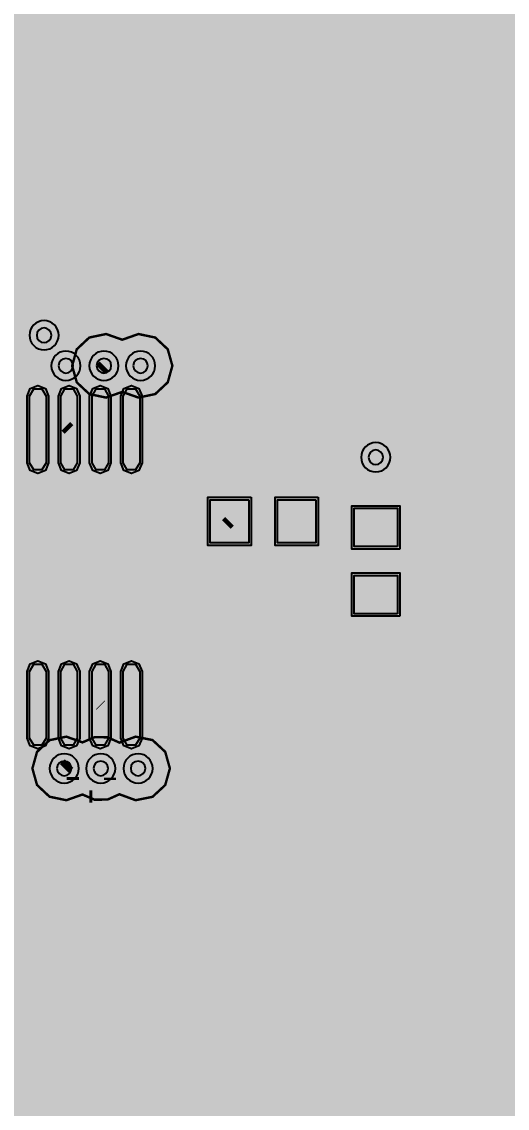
# Model space of a CAD drawing. Header units: millimetres. Extents: x -0.5 to 77.7, y -66.2 to -6.
# Drawn here: x 40.25 to 50.36, y -51.65 to -29.03 of the extents above; entities that cross this region are included whole.
import ezdxf

# ---------------------------------------------------------------- set-up
doc = ezdxf.new("R2010")
doc.units = ezdxf.units.MM
doc.header["$MEASUREMENT"] = 0
for name, color, linetype, true_color in [('Bottom-Layer', 7, 'Continuous', 0x0000ff), ('Document-Layer', 7, 'Continuous', 0xffffff), ('Hole-Layer', 7, 'Continuous', 0x222222), ('Inner1', 7, 'Continuous', 0x999966), ('Multi-Layer', 7, 'Continuous', 0xc0c0c0), ('Top-Layer', 7, 'Continuous', 0xff0000), ('Top-Paste-Mask-Layer', 7, 'Continuous', 0x808080), ('Top-Silkscreen-Layer', 7, 'Continuous', 0xffcc00), ('Top-Solder-Mask-Layer', 7, 'Continuous', 0x800080)]:
    doc.layers.add(name, color=color, linetype=linetype, true_color=true_color)

msp = doc.modelspace()

# ---------------------------------------------------------------- hatches: boundary and pattern name
at = {"layer": 'Inner1'}
for points in [[(77.23901447802896, -6.454152908305818), (77.23901447802896, -65.68199136398273), (-0.022860045720091406, -65.68199136398273), (-0.02286004572008509, -6.454152908305818)], [(41.298697025845215, -36.19507239014479), (41.39501235862513, -36.53925960497132), (41.655980507513696, -36.78346670446727), (42.005794979708334, -36.85675597531736), (42.34284104413325, -36.737838219560594), (42.67988710855817, -36.85675597531736), (43.02970158075281, -36.78346670446727), (43.29066972964137, -36.53925960497132), (43.386985062421296, -36.19507239014479), (43.29066972964138, -35.850885175318254), (43.029701580752814, -35.6066780758223), (42.67988710855818, -35.53338880497221), (42.34284104413326, -35.65230656072899), (42.00579497970834, -35.533388804972205), (41.6559805075137, -35.606678075822295), (41.39501235862514, -35.85088517531825)], [(41.51464972853964, -44.03432332476251), (41.17760366411473, -43.915405569005735), (40.82778919192008, -43.98869483985583), (40.566821043031524, -44.232901939351784), (40.4705057102516, -44.57708915417832), (40.566821043031524, -44.92127636900484), (40.82778919192008, -45.165483468500796), (41.17760366411473, -45.23877273935089), (41.51464972853964, -45.119854983594124), (41.76419019739429, -45.22707003957954), (42.03578221579006, -45.22525637757448), (42.2838685523572, -45.1147182238227), (42.621503814378244, -45.23829925907427), (42.974007883525296, -45.16751279378155), (43.23775963491766, -44.92316702223776), (43.33522733045467, -44.57708915417832), (43.23775963491766, -44.231011286118864), (42.974007883525296, -43.98666551457508), (42.621503814378244, -43.91587904928237), (42.2838685523572, -44.03946008453393), (42.03578221579006, -43.928921930782145), (41.76419019739429, -43.92710826877709)]]:
    msp.add_hatch(color=256, dxfattribs=at).paths.add_polyline_path(points)
at = {"layer": 'Top-Layer'}
for points in [[(40.41244602489206, -36.826073152146314), (40.4981965963932, -36.67754880552827), (40.669697739395495, -36.67754880552827), (40.75544831089663, -36.826073152146314), (40.75544831089663, -38.21456692913387), (40.669697739395495, -38.36309127575192), (40.4981965963932, -38.36309127575192), (40.41244602489206, -38.21456692913387)], [(41.06268732537467, -36.826073152146314), (41.148437896875805, -36.67754880552827), (41.31993903987809, -36.67754880552827), (41.40568961137923, -36.826073152146314), (41.40568961137923, -38.21456692913387), (41.31993903987809, -38.36309127575192), (41.148437896875805, -38.36309127575192), (41.06268732537467, -38.21456692913387)], [(41.71267462534925, -36.826073152146314), (41.79842519685039, -36.67754880552827), (41.96992633985268, -36.67754880552827), (42.055676911353814, -36.826073152146314), (42.055676911353814, -38.21456692913387), (41.96992633985268, -38.36309127575192), (41.79842519685039, -38.36309127575192), (41.71267462534925, -38.21456692913387)], [(42.36266192532386, -36.826073152146314), (42.448412496825, -36.67754880552827), (42.619913639827296, -36.67754880552827), (42.70566421132843, -36.826073152146314), (42.70566421132843, -38.21456692913387), (42.619913639827296, -38.36309127575192), (42.448412496825, -38.36309127575192), (42.36266192532386, -38.21456692913387)], [(44.97708915417832, -38.98205486410974), (44.97708915417832, -39.88205486410974), (44.17708915417832, -39.88205486410974), (44.17708915417832, -38.98205486410974)], [(46.377139954279926, -38.98205486410974), (46.377139954279926, -39.88205486410974), (45.57713995427992, -39.88205486410974), (45.57713995427992, -38.98205486410974)], [(48.07509525019051, -39.95905511811025), (47.17509525019051, -39.95905511811025), (47.17509525019051, -39.159055118110246), (48.07509525019051, -39.159055118110246)], [(48.07509525019051, -41.35910591821184), (47.17509525019051, -41.35910591821184), (47.17509525019051, -40.559105918211834), (48.07509525019051, -40.559105918211834)], [(40.41244602489206, -42.557594615189245), (40.4981965963932, -42.40907026857119), (40.669697739395495, -42.40907026857119), (40.75544831089663, -42.557594615189245), (40.75544831089663, -43.9460883921768), (40.669697739395495, -44.094612738794844), (40.4981965963932, -44.094612738794844), (40.41244602489206, -43.9460883921768)], [(41.06268732537467, -42.557594615189245), (41.148437896875805, -42.40907026857119), (41.31993903987809, -42.40907026857119), (41.40568961137923, -42.557594615189245), (41.40568961137923, -43.9460883921768), (41.31993903987809, -44.094612738794844), (41.148437896875805, -44.094612738794844), (41.06268732537467, -43.9460883921768)], [(41.71267462534925, -42.557594615189245), (41.79842519685039, -42.40907026857119), (41.96992633985268, -42.40907026857119), (42.055676911353814, -42.557594615189245), (42.055676911353814, -43.9460883921768), (41.96992633985268, -44.094612738794844), (41.79842519685039, -44.094612738794844), (41.71267462534925, -43.9460883921768)], [(42.36266192532386, -42.557594615189245), (42.448412496825, -42.40907026857119), (42.619913639827296, -42.40907026857119), (42.70566421132843, -42.557594615189245), (42.70566421132843, -43.9460883921768), (42.619913639827296, -44.094612738794844), (42.448412496825, -44.094612738794844), (42.36266192532386, -43.9460883921768)]]:
    msp.add_hatch(color=256, dxfattribs=at).paths.add_polyline_path(points)
at = {"layer": 'Top-Paste-Mask-Layer'}
for points in [[(40.41244602489206, -36.826073152146314), (40.4981965963932, -36.67754880552827), (40.669697739395495, -36.67754880552827), (40.75544831089663, -36.826073152146314), (40.75544831089663, -38.21456692913387), (40.669697739395495, -38.36309127575192), (40.4981965963932, -38.36309127575192), (40.41244602489206, -38.21456692913387)], [(41.06268732537467, -36.826073152146314), (41.148437896875805, -36.67754880552827), (41.31993903987809, -36.67754880552827), (41.40568961137923, -36.826073152146314), (41.40568961137923, -38.21456692913387), (41.31993903987809, -38.36309127575192), (41.148437896875805, -38.36309127575192), (41.06268732537467, -38.21456692913387)], [(41.71267462534925, -36.826073152146314), (41.79842519685039, -36.67754880552827), (41.96992633985268, -36.67754880552827), (42.055676911353814, -36.826073152146314), (42.055676911353814, -38.21456692913387), (41.96992633985268, -38.36309127575192), (41.79842519685039, -38.36309127575192), (41.71267462534925, -38.21456692913387)], [(42.36266192532386, -36.826073152146314), (42.448412496825, -36.67754880552827), (42.619913639827296, -36.67754880552827), (42.70566421132843, -36.826073152146314), (42.70566421132843, -38.21456692913387), (42.619913639827296, -38.36309127575192), (42.448412496825, -38.36309127575192), (42.36266192532386, -38.21456692913387)], [(44.97708915417832, -38.98205486410974), (44.97708915417832, -39.88205486410974), (44.17708915417832, -39.88205486410974), (44.17708915417832, -38.98205486410974)], [(46.377139954279926, -38.98205486410974), (46.377139954279926, -39.88205486410974), (45.57713995427992, -39.88205486410974), (45.57713995427992, -38.98205486410974)], [(48.07509525019051, -39.95905511811025), (47.17509525019051, -39.95905511811025), (47.17509525019051, -39.159055118110246), (48.07509525019051, -39.159055118110246)], [(48.07509525019051, -41.35910591821184), (47.17509525019051, -41.35910591821184), (47.17509525019051, -40.559105918211834), (48.07509525019051, -40.559105918211834)], [(40.41244602489206, -42.557594615189245), (40.4981965963932, -42.40907026857119), (40.669697739395495, -42.40907026857119), (40.75544831089663, -42.557594615189245), (40.75544831089663, -43.9460883921768), (40.669697739395495, -44.094612738794844), (40.4981965963932, -44.094612738794844), (40.41244602489206, -43.9460883921768)], [(41.06268732537467, -42.557594615189245), (41.148437896875805, -42.40907026857119), (41.31993903987809, -42.40907026857119), (41.40568961137923, -42.557594615189245), (41.40568961137923, -43.9460883921768), (41.31993903987809, -44.094612738794844), (41.148437896875805, -44.094612738794844), (41.06268732537467, -43.9460883921768)], [(41.71267462534925, -42.557594615189245), (41.79842519685039, -42.40907026857119), (41.96992633985268, -42.40907026857119), (42.055676911353814, -42.557594615189245), (42.055676911353814, -43.9460883921768), (41.96992633985268, -44.094612738794844), (41.79842519685039, -44.094612738794844), (41.71267462534925, -43.9460883921768)], [(42.36266192532386, -42.557594615189245), (42.448412496825, -42.40907026857119), (42.619913639827296, -42.40907026857119), (42.70566421132843, -42.557594615189245), (42.70566421132843, -43.9460883921768), (42.619913639827296, -44.094612738794844), (42.448412496825, -44.094612738794844), (42.36266192532386, -43.9460883921768)]]:
    msp.add_hatch(color=256, dxfattribs=at).paths.add_polyline_path(points)
at = {"layer": 'Top-Solder-Mask-Layer'}
for points in [[(40.36164592329185, -36.826073152146314), (40.42675645036972, -36.66888243462169), (40.583947167894344, -36.60377190754382), (40.74113788541897, -36.66888243462169), (40.806248412496835, -36.826073152146314), (40.806248412496835, -38.21456692913387), (40.74113788541897, -38.371757646658494), (40.583947167894344, -38.436868173736364), (40.42675645036972, -38.371757646658494), (40.36164592329185, -38.21456692913387)], [(41.01188722377446, -36.826073152146314), (41.07699775085232, -36.66888243462169), (41.23418846837695, -36.60377190754382), (41.39137918590158, -36.66888243462169), (41.45648971297944, -36.826073152146314), (41.45648971297944, -38.21456692913387), (41.39137918590158, -38.371757646658494), (41.23418846837695, -38.436868173736364), (41.07699775085232, -38.371757646658494), (41.01188722377446, -38.21456692913387)], [(41.66187452374904, -36.826073152146314), (41.726985050826904, -36.66888243462169), (41.88417576835153, -36.60377190754382), (42.04136648587616, -36.66888243462169), (42.106477012954024, -36.826073152146314), (42.106477012954024, -38.21456692913387), (42.04136648587616, -38.371757646658494), (41.88417576835153, -38.436868173736364), (41.726985050826904, -38.371757646658494), (41.66187452374904, -38.21456692913387)], [(42.31186182372365, -36.826073152146314), (42.37697235080152, -36.66888243462169), (42.534163068326144, -36.60377190754382), (42.69135378585077, -36.66888243462169), (42.756464312928635, -36.826073152146314), (42.756464312928635, -38.21456692913387), (42.69135378585077, -38.371757646658494), (42.534163068326144, -38.436868173736364), (42.37697235080152, -38.371757646658494), (42.31186182372365, -38.21456692913387)], [(45.027889255778526, -38.93125476250953), (45.027889255778526, -39.93285496570994), (44.126289052578116, -39.93285496570994), (44.126289052578116, -38.93125476250953)], [(46.42794005588012, -38.93125476250953), (46.42794005588012, -39.93285496570994), (45.52633985267972, -39.93285496570994), (45.52633985267972, -38.93125476250953)], [(48.12589535179071, -40.00985521971045), (47.1242951485903, -40.00985521971045), (47.1242951485903, -39.10825501651004), (48.12589535179071, -39.10825501651004)], [(48.12589535179071, -41.409906019812034), (47.1242951485903, -41.409906019812034), (47.1242951485903, -40.50830581661163), (48.12589535179071, -40.50830581661163)], [(40.36164592329185, -42.557594615189245), (40.42675645036972, -42.40040389766462), (40.583947167894344, -42.335293370586754), (40.74113788541897, -42.40040389766462), (40.806248412496835, -42.557594615189245), (40.806248412496835, -43.9460883921768), (40.74113788541897, -44.103279109701425), (40.583947167894344, -44.16838963677929), (40.42675645036972, -44.103279109701425), (40.36164592329185, -43.9460883921768)], [(41.01188722377446, -42.557594615189245), (41.07699775085232, -42.40040389766462), (41.23418846837695, -42.335293370586754), (41.39137918590158, -42.40040389766462), (41.45648971297944, -42.557594615189245), (41.45648971297944, -43.9460883921768), (41.39137918590158, -44.103279109701425), (41.23418846837695, -44.16838963677929), (41.07699775085232, -44.103279109701425), (41.01188722377446, -43.9460883921768)], [(41.66187452374904, -42.557594615189245), (41.726985050826904, -42.40040389766462), (41.88417576835153, -42.335293370586754), (42.04136648587616, -42.40040389766462), (42.106477012954024, -42.557594615189245), (42.106477012954024, -43.9460883921768), (42.04136648587616, -44.103279109701425), (41.88417576835153, -44.16838963677929), (41.726985050826904, -44.103279109701425), (41.66187452374904, -43.9460883921768)], [(42.31186182372365, -42.557594615189245), (42.37697235080152, -42.40040389766462), (42.534163068326144, -42.335293370586754), (42.69135378585077, -42.40040389766462), (42.756464312928635, -42.557594615189245), (42.756464312928635, -43.9460883921768), (42.69135378585077, -44.103279109701425), (42.534163068326144, -44.16838963677929), (42.37697235080152, -44.103279109701425), (42.31186182372365, -43.9460883921768)]]:
    msp.add_hatch(color=256, dxfattribs=at).paths.add_polyline_path(points)

# ---------------------------------------------------------------- linework, layer by layer
at = {"layer": 'Bottom-Layer', "const_width": 0.25400050800101603}
for points in [[(41.961838963677934, -35.56007112014225), (42.14144526289053, -35.380464820929646)], [(42.14144526289053, -35.380464820929646), (43.30708661417324, -35.380464820929646)], [(43.30708661417324, -35.380464820929646), (50.72570739141479, -42.7990855981712)], [(41.961838963677934, -36.19507239014479), (41.961838963677934, -35.56007112014225)], [(42.723843027686065, -36.19507239014479), (49.835857251714515, -43.30708661417324)], [(49.835857251714515, -43.30708661417324), (53.8481076962154, -43.30708661417324)], [(41.133647447294905, -44.57708915417832), (41.31164846329693, -44.75509017018035)], [(41.89565151130303, -44.57708915417832), (42.0880822961646, -44.76951993903988)], [(42.672085344170696, -44.57708915417832), (52.3241046482093, -44.57708915417832)], [(41.31164846329693, -44.75509017018035), (41.31164846329693, -44.818991617983244)], [(41.31164846329693, -44.818991617983244), (41.6537490474981, -45.161092202184406)], [(42.0880822961646, -44.76951993903988), (42.0880822961646, -44.818991617983244)], [(42.0880822961646, -44.818991617983244), (45.09718821437644, -47.828097536195074)], [(41.6537490474981, -45.161092202184406), (41.717650495300994, -45.161092202184406)], [(41.717650495300994, -45.161092202184406), (44.81665481330963, -48.260096520193045)], [(45.09718821437644, -47.828097536195074), (55.20612395224791, -47.828097536195074)], [(44.81665481330963, -48.260096520193045), (56.38811277622556, -48.260096520193045)]]:
    msp.add_lwpolyline(points, dxfattribs=at)
at = {"layer": 'Document-Layer', "const_width": 0.30000000000000004}
msp.add_lwpolyline([(42.384048768097536, -36.786258572517156, 1), (42.684277368554746, -36.786258572517156, 1)], format="xyb", close=True, dxfattribs=at)
msp.add_lwpolyline([(42.384048768097536, -36.786258572517156, 1), (42.684277368554746, -36.786258572517156, 1)], format="xyb", close=True, dxfattribs=at)
at = {"layer": 'Hole-Layer'}
for points in [[(40.560863601727206, -35.56007112014225, 1), (40.86586233172467, -35.56007112014225, 1)], [(41.01545085090171, -36.19507239014479, 1), (41.32044958089917, -36.19507239014479, 1)], [(41.80933959867921, -36.19507239014479, 1), (42.114338328676666, -36.19507239014479, 1)], [(42.57134366268733, -36.19507239014479, 1), (42.8763423926848, -36.19507239014479, 1)], [(47.47259588519177, -38.10007620015241, 1), (47.77759461518924, -38.10007620015241, 1)], [(40.98114808229617, -44.57708915417832, 1), (41.28614681229363, -44.57708915417832, 1)], [(41.7431521463043, -44.57708915417832, 1), (42.04815087630176, -44.57708915417832, 1)], [(42.519585979171964, -44.57708915417832, 1), (42.82458470916942, -44.57708915417832, 1)]]:
    msp.add_lwpolyline(points, format="xyb", close=True, dxfattribs=at)
at = {"layer": 'Inner1', "const_width": 0.05080010160020321}
for points in [[(41.298697025845215, -36.19507239014479), (41.39501235862513, -36.53925960497132), (41.655980507513696, -36.78346670446727), (42.005794979708334, -36.85675597531736), (42.34284104413325, -36.737838219560594), (42.67988710855817, -36.85675597531736), (43.02970158075281, -36.78346670446727), (43.29066972964137, -36.53925960497132), (43.386985062421296, -36.19507239014479), (43.29066972964138, -35.850885175318254), (43.029701580752814, -35.6066780758223), (42.67988710855818, -35.53338880497221), (42.34284104413326, -35.65230656072899), (42.00579497970834, -35.533388804972205), (41.6559805075137, -35.606678075822295), (41.39501235862514, -35.85088517531825)], [(41.51464972853964, -44.03432332476251), (41.17760366411473, -43.915405569005735), (40.82778919192008, -43.98869483985583), (40.566821043031524, -44.232901939351784), (40.4705057102516, -44.57708915417832), (40.566821043031524, -44.92127636900484), (40.82778919192008, -45.165483468500796), (41.17760366411473, -45.23877273935089), (41.51464972853964, -45.119854983594124), (41.76419019739429, -45.22707003957954), (42.03578221579006, -45.22525637757448), (42.2838685523572, -45.1147182238227), (42.621503814378244, -45.23829925907427), (42.974007883525296, -45.16751279378155), (43.23775963491766, -44.92316702223776), (43.33522733045467, -44.57708915417832), (43.23775963491766, -44.231011286118864), (42.974007883525296, -43.98666551457508), (42.621503814378244, -43.91587904928237), (42.2838685523572, -44.03946008453393), (42.03578221579006, -43.928921930782145), (41.76419019739429, -43.92710826877709)]]:
    msp.add_lwpolyline(points, close=True, dxfattribs=at)
at = {"layer": 'Multi-Layer'}
for points in [[(40.4083616967234, -35.56007112014225, 1), (41.01836423672848, -35.56007112014225, 1)], [(40.8629489458979, -36.19507239014479, 1), (41.47295148590298, -36.19507239014479, 1)], [(41.65683769367539, -36.19507239014479, 1), (42.26684023368048, -36.19507239014479, 1)], [(42.41884175768352, -36.19507239014479, 1), (43.02884429768861, -36.19507239014479, 1)], [(47.32009398018796, -38.10007620015241, 1), (47.93009652019305, -38.10007620015241, 1)], [(40.828646177292356, -44.57708915417832, 1), (41.43864871729745, -44.57708915417832, 1)], [(41.59065024130049, -44.57708915417832, 1), (42.20065278130557, -44.57708915417832, 1)], [(42.36708407416815, -44.57708915417832, 1), (42.97708661417324, -44.57708915417832, 1)]]:
    msp.add_lwpolyline(points, format="xyb", close=True, dxfattribs=at)
at = {"layer": 'Top-Layer'}
for points, const_width in [([(46.22809245618492, -33.020066040132086), (54.86410972821946, -24.38404876809754)], 0.4), ([(46.22809245618492, -39.18110236220473), (46.22809245618492, -33.020066040132086)], 0.4), ([(40.58394716789434, -35.68948691897384), (40.71336296672594, -35.56007112014225)], 0.25400050800101603), ([(40.58394716789434, -37.52032004064009), (40.58394716789434, -35.68948691897384)], 0.25400050800101603), ([(41.16795021590044, -37.45408178816358), (41.16795021590044, -36.19507239014479)], 0.25400050800101603), ([(41.88417576835154, -36.27273558547118), (41.961838963677934, -36.19507239014479)], 0.25400050800101603), ([(41.88417576835154, -37.52032004064009), (41.88417576835154, -36.27273558547118)], 0.25400050800101603), ([(42.723843027686065, -37.330640081280166), (42.723843027686065, -36.19507239014479)], 0.25400050800101603), ([(42.53416306832614, -37.52032004064009), (42.723843027686065, -37.330640081280166)], 0.25400050800101603), ([(41.23418846837694, -37.52032004064009), (41.16795021590044, -37.45408178816358)], 0.25400050800101603), ([(47.625095250190505, -40.95910591821184), (50.99212598425198, -37.592075184150374)], 0.4), ([(47.625095250190505, -39.559055118110244), (47.625095250190505, -38.10007620015241)], 0.25400050800101603), ([(39.93395986791974, -38.790957581915166), (40.64008128016256, -39.497078994157995)], 0.25400050800101603), ([(45.97713995427991, -39.43205486410973), (46.22809245618492, -39.18110236220473)], 0.4), ([(45.97713995427991, -39.43205486410973), (44.007112014224035, -41.402082804165616)], 0.4), ([(44.51206502413005, -39.497078994157995), (44.57708915417832, -39.43205486410973)], 0.25400050800101603), ([(40.64008128016256, -39.497078994157995), (44.51206502413005, -39.497078994157995)], 0.25400050800101603), ([(46.57595885191771, -42.00824231648464), (47.625095250190505, -40.95910591821184)], 0.4), ([(40.513081026162055, -41.402082804165616), (39.93395986791974, -41.98120396240793)], 0.4), ([(44.007112014224035, -41.402082804165616), (40.513081026162055, -41.402082804165616)], 0.4), ([(40.58394716789434, -42.29108458216917), (40.86678943357887, -42.00824231648464)], 0.4), ([(40.86678943357887, -42.00824231648464), (46.57595885191771, -42.00824231648464)], 0.4), ([(40.58394716789434, -43.25184150368301), (40.58394716789434, -42.29108458216917)], 0.4), ([(41.23418846837694, -43.25184150368301), (41.23418846837694, -44.47654813309627)], 0.25400050800101603), ([(41.88417576835154, -43.25184150368301), (41.89565151130303, -43.2633172466345)], 0.25400050800101603), ([(41.89565151130303, -43.2633172466345), (41.89565151130303, -44.57708915417832)], 0.25400050800101603), ([(42.53416306832614, -43.25184150368301), (42.672085344170696, -43.38976377952756)], 0.25400050800101603), ([(42.672085344170696, -43.38976377952756), (42.672085344170696, -44.57708915417832)], 0.25400050800101603), ([(41.23418846837694, -44.47654813309627), (41.133647447294905, -44.57708915417832)], 0.25400050800101603)]:
    msp.add_lwpolyline(points, dxfattribs=dict(at, const_width=const_width))
for points in [[(40.41244602489206, -36.826073152146314), (40.4981965963932, -36.67754880552827), (40.669697739395495, -36.67754880552827), (40.75544831089663, -36.826073152146314), (40.75544831089663, -38.21456692913387), (40.669697739395495, -38.36309127575192), (40.4981965963932, -38.36309127575192), (40.41244602489206, -38.21456692913387)], [(41.06268732537467, -36.826073152146314), (41.148437896875805, -36.67754880552827), (41.31993903987809, -36.67754880552827), (41.40568961137923, -36.826073152146314), (41.40568961137923, -38.21456692913387), (41.31993903987809, -38.36309127575192), (41.148437896875805, -38.36309127575192), (41.06268732537467, -38.21456692913387)], [(41.71267462534925, -36.826073152146314), (41.79842519685039, -36.67754880552827), (41.96992633985268, -36.67754880552827), (42.055676911353814, -36.826073152146314), (42.055676911353814, -38.21456692913387), (41.96992633985268, -38.36309127575192), (41.79842519685039, -38.36309127575192), (41.71267462534925, -38.21456692913387)], [(42.36266192532386, -36.826073152146314), (42.448412496825, -36.67754880552827), (42.619913639827296, -36.67754880552827), (42.70566421132843, -36.826073152146314), (42.70566421132843, -38.21456692913387), (42.619913639827296, -38.36309127575192), (42.448412496825, -38.36309127575192), (42.36266192532386, -38.21456692913387)], [(44.97708915417832, -38.98205486410974), (44.97708915417832, -39.88205486410974), (44.17708915417832, -39.88205486410974), (44.17708915417832, -38.98205486410974)], [(46.377139954279926, -38.98205486410974), (46.377139954279926, -39.88205486410974), (45.57713995427992, -39.88205486410974), (45.57713995427992, -38.98205486410974)], [(48.07509525019051, -39.95905511811025), (47.17509525019051, -39.95905511811025), (47.17509525019051, -39.159055118110246), (48.07509525019051, -39.159055118110246)], [(48.07509525019051, -41.35910591821184), (47.17509525019051, -41.35910591821184), (47.17509525019051, -40.559105918211834), (48.07509525019051, -40.559105918211834)], [(40.41244602489206, -42.557594615189245), (40.4981965963932, -42.40907026857119), (40.669697739395495, -42.40907026857119), (40.75544831089663, -42.557594615189245), (40.75544831089663, -43.9460883921768), (40.669697739395495, -44.094612738794844), (40.4981965963932, -44.094612738794844), (40.41244602489206, -43.9460883921768)], [(41.06268732537467, -42.557594615189245), (41.148437896875805, -42.40907026857119), (41.31993903987809, -42.40907026857119), (41.40568961137923, -42.557594615189245), (41.40568961137923, -43.9460883921768), (41.31993903987809, -44.094612738794844), (41.148437896875805, -44.094612738794844), (41.06268732537467, -43.9460883921768)], [(41.71267462534925, -42.557594615189245), (41.79842519685039, -42.40907026857119), (41.96992633985268, -42.40907026857119), (42.055676911353814, -42.557594615189245), (42.055676911353814, -43.9460883921768), (41.96992633985268, -44.094612738794844), (41.79842519685039, -44.094612738794844), (41.71267462534925, -43.9460883921768)], [(42.36266192532386, -42.557594615189245), (42.448412496825, -42.40907026857119), (42.619913639827296, -42.40907026857119), (42.70566421132843, -42.557594615189245), (42.70566421132843, -43.9460883921768), (42.619913639827296, -44.094612738794844), (42.448412496825, -44.094612738794844), (42.36266192532386, -43.9460883921768)]]:
    msp.add_lwpolyline(points, close=True, dxfattribs=at)
at = {"layer": 'Top-Paste-Mask-Layer'}
for points in [[(40.41244602489206, -36.826073152146314), (40.4981965963932, -36.67754880552827), (40.669697739395495, -36.67754880552827), (40.75544831089663, -36.826073152146314), (40.75544831089663, -38.21456692913387), (40.669697739395495, -38.36309127575192), (40.4981965963932, -38.36309127575192), (40.41244602489206, -38.21456692913387)], [(41.06268732537467, -36.826073152146314), (41.148437896875805, -36.67754880552827), (41.31993903987809, -36.67754880552827), (41.40568961137923, -36.826073152146314), (41.40568961137923, -38.21456692913387), (41.31993903987809, -38.36309127575192), (41.148437896875805, -38.36309127575192), (41.06268732537467, -38.21456692913387)], [(41.71267462534925, -36.826073152146314), (41.79842519685039, -36.67754880552827), (41.96992633985268, -36.67754880552827), (42.055676911353814, -36.826073152146314), (42.055676911353814, -38.21456692913387), (41.96992633985268, -38.36309127575192), (41.79842519685039, -38.36309127575192), (41.71267462534925, -38.21456692913387)], [(42.36266192532386, -36.826073152146314), (42.448412496825, -36.67754880552827), (42.619913639827296, -36.67754880552827), (42.70566421132843, -36.826073152146314), (42.70566421132843, -38.21456692913387), (42.619913639827296, -38.36309127575192), (42.448412496825, -38.36309127575192), (42.36266192532386, -38.21456692913387)], [(44.97708915417832, -38.98205486410974), (44.97708915417832, -39.88205486410974), (44.17708915417832, -39.88205486410974), (44.17708915417832, -38.98205486410974)], [(46.377139954279926, -38.98205486410974), (46.377139954279926, -39.88205486410974), (45.57713995427992, -39.88205486410974), (45.57713995427992, -38.98205486410974)], [(48.07509525019051, -39.95905511811025), (47.17509525019051, -39.95905511811025), (47.17509525019051, -39.159055118110246), (48.07509525019051, -39.159055118110246)], [(48.07509525019051, -41.35910591821184), (47.17509525019051, -41.35910591821184), (47.17509525019051, -40.559105918211834), (48.07509525019051, -40.559105918211834)], [(40.41244602489206, -42.557594615189245), (40.4981965963932, -42.40907026857119), (40.669697739395495, -42.40907026857119), (40.75544831089663, -42.557594615189245), (40.75544831089663, -43.9460883921768), (40.669697739395495, -44.094612738794844), (40.4981965963932, -44.094612738794844), (40.41244602489206, -43.9460883921768)], [(41.06268732537467, -42.557594615189245), (41.148437896875805, -42.40907026857119), (41.31993903987809, -42.40907026857119), (41.40568961137923, -42.557594615189245), (41.40568961137923, -43.9460883921768), (41.31993903987809, -44.094612738794844), (41.148437896875805, -44.094612738794844), (41.06268732537467, -43.9460883921768)], [(41.71267462534925, -42.557594615189245), (41.79842519685039, -42.40907026857119), (41.96992633985268, -42.40907026857119), (42.055676911353814, -42.557594615189245), (42.055676911353814, -43.9460883921768), (41.96992633985268, -44.094612738794844), (41.79842519685039, -44.094612738794844), (41.71267462534925, -43.9460883921768)], [(42.36266192532386, -42.557594615189245), (42.448412496825, -42.40907026857119), (42.619913639827296, -42.40907026857119), (42.70566421132843, -42.557594615189245), (42.70566421132843, -43.9460883921768), (42.619913639827296, -44.094612738794844), (42.448412496825, -44.094612738794844), (42.36266192532386, -43.9460883921768)]]:
    msp.add_lwpolyline(points, close=True, dxfattribs=at)
at = {"layer": 'Top-Silkscreen-Layer', "const_width": 0.30000000000000004}
for points in [[(43.00787401574804, -37.52032004064009, 1), (43.30810261620524, -37.52032004064009, 1)], [(43.00787401574804, -37.52032004064009, 1), (43.30810261620524, -37.52032004064009, 1)], [(42.14097028194057, -39.11607823215647, 1), (42.44119888239777, -39.11607823215647, 1)], [(42.14097028194057, -39.11607823215647, 1), (42.44119888239777, -39.11607823215647, 1)]]:
    msp.add_lwpolyline(points, format="xyb", close=True, dxfattribs=at)
at = {"layer": 'Top-Silkscreen-Layer'}
for points, const_width in [([(37.68288036576073, -38.614808229616465), (42.83528067056135, -38.614808229616465)], 0.15240030480060962), ([(37.68288036576073, -38.614808229616465), (42.83528067056135, -38.614808229616465)], 0.15240030480060962), ([(42.83528067056135, -38.614808229616465), (42.83528067056135, -42.15760731521464)], 0.15240030480060962), ([(42.83528067056135, -38.614808229616465), (42.83528067056135, -42.15760731521464)], 0.15240030480060962), ([(44.9968503937008, -38.722021844043695), (44.19687579375159, -38.722021844043695)], 0.25400050800101603), ([(44.9968503937008, -38.722021844043695), (44.19687579375159, -38.722021844043695)], 0.25400050800101603), ([(45.55730251460504, -38.72247904495809), (46.357277114554236, -38.72247904495809)], 0.25400050800101603), ([(45.55730251460504, -38.72247904495809), (46.357277114554236, -38.72247904495809)], 0.25400050800101603), ([(43.88709677419355, -39.83182626365254), (43.88709677419355, -39.03180086360174)], 0.25400050800101603), ([(43.88709677419355, -39.83182626365254), (43.88709677419355, -39.03180086360174)], 0.25400050800101603), ([(47.225323850647705, -38.86906273812548), (48.025349250698504, -38.86906273812548)], 0.25400050800101603), ([(47.225323850647705, -38.86906273812548), (48.025349250698504, -38.86906273812548)], 0.25400050800101603), ([(46.66703073406148, -39.03230886461773), (46.66703073406148, -39.832359664719334)], 0.25400050800101603), ([(46.66703073406148, -39.03230886461773), (46.66703073406148, -39.832359664719334)], 0.25400050800101603), ([(46.91546863093727, -39.978816357632724), (46.91546863093727, -39.178841757683514)], 0.25400050800101603), ([(46.91546863093727, -39.978816357632724), (46.91546863093727, -39.178841757683514)], 0.25400050800101603), ([(48.33512827025655, -39.978816357632724), (48.33512827025655, -39.178841757683514)], 0.25400050800101603), ([(48.33512827025655, -39.978816357632724), (48.33512827025655, -39.178841757683514)], 0.25400050800101603), ([(44.9968503937008, -40.14168148336297), (44.19687579375159, -40.14168148336297)], 0.25400050800101603), ([(44.9968503937008, -40.14168148336297), (44.19687579375159, -40.14168148336297)], 0.25400050800101603), ([(45.55730251460504, -40.14216408432818), (46.357277114554236, -40.14216408432818)], 0.25400050800101603), ([(45.55730251460504, -40.14216408432818), (46.357277114554236, -40.14216408432818)], 0.25400050800101603), ([(46.91498602997206, -40.53926847853697), (46.91498602997206, -41.33924307848616)], 0.25400050800101603), ([(46.91498602997206, -40.53926847853697), (46.91498602997206, -41.33924307848616)], 0.25400050800101603), ([(48.33467106934214, -40.53926847853697), (48.33467106934214, -41.33924307848616)], 0.25400050800101603), ([(48.33467106934214, -40.53926847853697), (48.33467106934214, -41.33924307848616)], 0.25400050800101603), ([(48.02484124968251, -41.648996697993404), (47.22479044958091, -41.648996697993404)], 0.25400050800101603), ([(48.02484124968251, -41.648996697993404), (47.22479044958091, -41.648996697993404)], 0.25400050800101603), ([(42.83528067056135, -42.15760731521464), (37.68288036576073, -42.15760731521464)], 0.15240030480060962), ([(42.83528067056135, -42.15760731521464), (37.68288036576073, -42.15760731521464)], 0.15240030480060962)]:
    msp.add_lwpolyline(points, dxfattribs=dict(at, const_width=const_width))
at = {"layer": 'Top-Silkscreen-Layer', "const_width": 0.25400050800101603}
for points in [[(43.88709677419355, -39.03185166370333, -0.414), (44.19692659385319, -38.722021844043695)], [(43.88709677419355, -39.03185166370333, -0.414), (44.19692659385319, -38.722021844043695)], [(46.35722631445263, -38.72247904495809, -0.414), (46.66703073406148, -39.03230886461773)], [(46.35722631445263, -38.72247904495809, -0.414), (46.66703073406148, -39.03230886461773)], [(46.91546863093727, -39.178892557785126, -0.414), (47.225323850647705, -38.86906273812548)], [(46.91546863093727, -39.178892557785126, -0.414), (47.225323850647705, -38.86906273812548)], [(48.02529845059691, -38.86906273812548, -0.414), (48.33512827025655, -39.17889255778512)], [(48.02529845059691, -38.86906273812548, -0.414), (48.33512827025655, -39.17889255778512)], [(44.19692659385319, -40.14168148336297, -0.414), (43.887096774193544, -39.83182626365254)], [(44.19692659385319, -40.14168148336297, -0.414), (43.887096774193544, -39.83182626365254)], [(46.66703073406148, -39.832283464566935, -0.414), (46.35722631445264, -40.14216408432818)], [(46.66703073406148, -39.832283464566935, -0.414), (46.35722631445264, -40.14216408432818)], [(47.2248666497333, -41.648996697993404, -0.414), (46.91498602997206, -41.339192278384566)], [(47.2248666497333, -41.648996697993404, -0.414), (46.91498602997206, -41.339192278384566)], [(48.33467106934214, -41.33919227838456, -0.414), (48.02484124968251, -41.648996697993404)], [(48.33467106934214, -41.33919227838456, -0.414), (48.02484124968251, -41.648996697993404)]]:
    msp.add_lwpolyline(points, format="xyb", dxfattribs=at)
at = {"layer": 'Top-Solder-Mask-Layer'}
for points in [[(40.36164592329185, -36.826073152146314), (40.42675645036972, -36.66888243462169), (40.583947167894344, -36.60377190754382), (40.74113788541897, -36.66888243462169), (40.806248412496835, -36.826073152146314), (40.806248412496835, -38.21456692913387), (40.74113788541897, -38.371757646658494), (40.583947167894344, -38.436868173736364), (40.42675645036972, -38.371757646658494), (40.36164592329185, -38.21456692913387)], [(41.01188722377446, -36.826073152146314), (41.07699775085232, -36.66888243462169), (41.23418846837695, -36.60377190754382), (41.39137918590158, -36.66888243462169), (41.45648971297944, -36.826073152146314), (41.45648971297944, -38.21456692913387), (41.39137918590158, -38.371757646658494), (41.23418846837695, -38.436868173736364), (41.07699775085232, -38.371757646658494), (41.01188722377446, -38.21456692913387)], [(41.66187452374904, -36.826073152146314), (41.726985050826904, -36.66888243462169), (41.88417576835153, -36.60377190754382), (42.04136648587616, -36.66888243462169), (42.106477012954024, -36.826073152146314), (42.106477012954024, -38.21456692913387), (42.04136648587616, -38.371757646658494), (41.88417576835153, -38.436868173736364), (41.726985050826904, -38.371757646658494), (41.66187452374904, -38.21456692913387)], [(42.31186182372365, -36.826073152146314), (42.37697235080152, -36.66888243462169), (42.534163068326144, -36.60377190754382), (42.69135378585077, -36.66888243462169), (42.756464312928635, -36.826073152146314), (42.756464312928635, -38.21456692913387), (42.69135378585077, -38.371757646658494), (42.534163068326144, -38.436868173736364), (42.37697235080152, -38.371757646658494), (42.31186182372365, -38.21456692913387)], [(45.027889255778526, -38.93125476250953), (45.027889255778526, -39.93285496570994), (44.126289052578116, -39.93285496570994), (44.126289052578116, -38.93125476250953)], [(46.42794005588012, -38.93125476250953), (46.42794005588012, -39.93285496570994), (45.52633985267972, -39.93285496570994), (45.52633985267972, -38.93125476250953)], [(48.12589535179071, -40.00985521971045), (47.1242951485903, -40.00985521971045), (47.1242951485903, -39.10825501651004), (48.12589535179071, -39.10825501651004)], [(48.12589535179071, -41.409906019812034), (47.1242951485903, -41.409906019812034), (47.1242951485903, -40.50830581661163), (48.12589535179071, -40.50830581661163)], [(40.36164592329185, -42.557594615189245), (40.42675645036972, -42.40040389766462), (40.583947167894344, -42.335293370586754), (40.74113788541897, -42.40040389766462), (40.806248412496835, -42.557594615189245), (40.806248412496835, -43.9460883921768), (40.74113788541897, -44.103279109701425), (40.583947167894344, -44.16838963677929), (40.42675645036972, -44.103279109701425), (40.36164592329185, -43.9460883921768)], [(41.01188722377446, -42.557594615189245), (41.07699775085232, -42.40040389766462), (41.23418846837695, -42.335293370586754), (41.39137918590158, -42.40040389766462), (41.45648971297944, -42.557594615189245), (41.45648971297944, -43.9460883921768), (41.39137918590158, -44.103279109701425), (41.23418846837695, -44.16838963677929), (41.07699775085232, -44.103279109701425), (41.01188722377446, -43.9460883921768)], [(41.66187452374904, -42.557594615189245), (41.726985050826904, -42.40040389766462), (41.88417576835153, -42.335293370586754), (42.04136648587616, -42.40040389766462), (42.106477012954024, -42.557594615189245), (42.106477012954024, -43.9460883921768), (42.04136648587616, -44.103279109701425), (41.88417576835153, -44.16838963677929), (41.726985050826904, -44.103279109701425), (41.66187452374904, -43.9460883921768)], [(42.31186182372365, -42.557594615189245), (42.37697235080152, -42.40040389766462), (42.534163068326144, -42.335293370586754), (42.69135378585077, -42.40040389766462), (42.756464312928635, -42.557594615189245), (42.756464312928635, -43.9460883921768), (42.69135378585077, -44.103279109701425), (42.534163068326144, -44.16838963677929), (42.37697235080152, -44.103279109701425), (42.31186182372365, -43.9460883921768)]]:
    msp.add_lwpolyline(points, close=True, dxfattribs=at)

doc.saveas('drawing.dxf')
